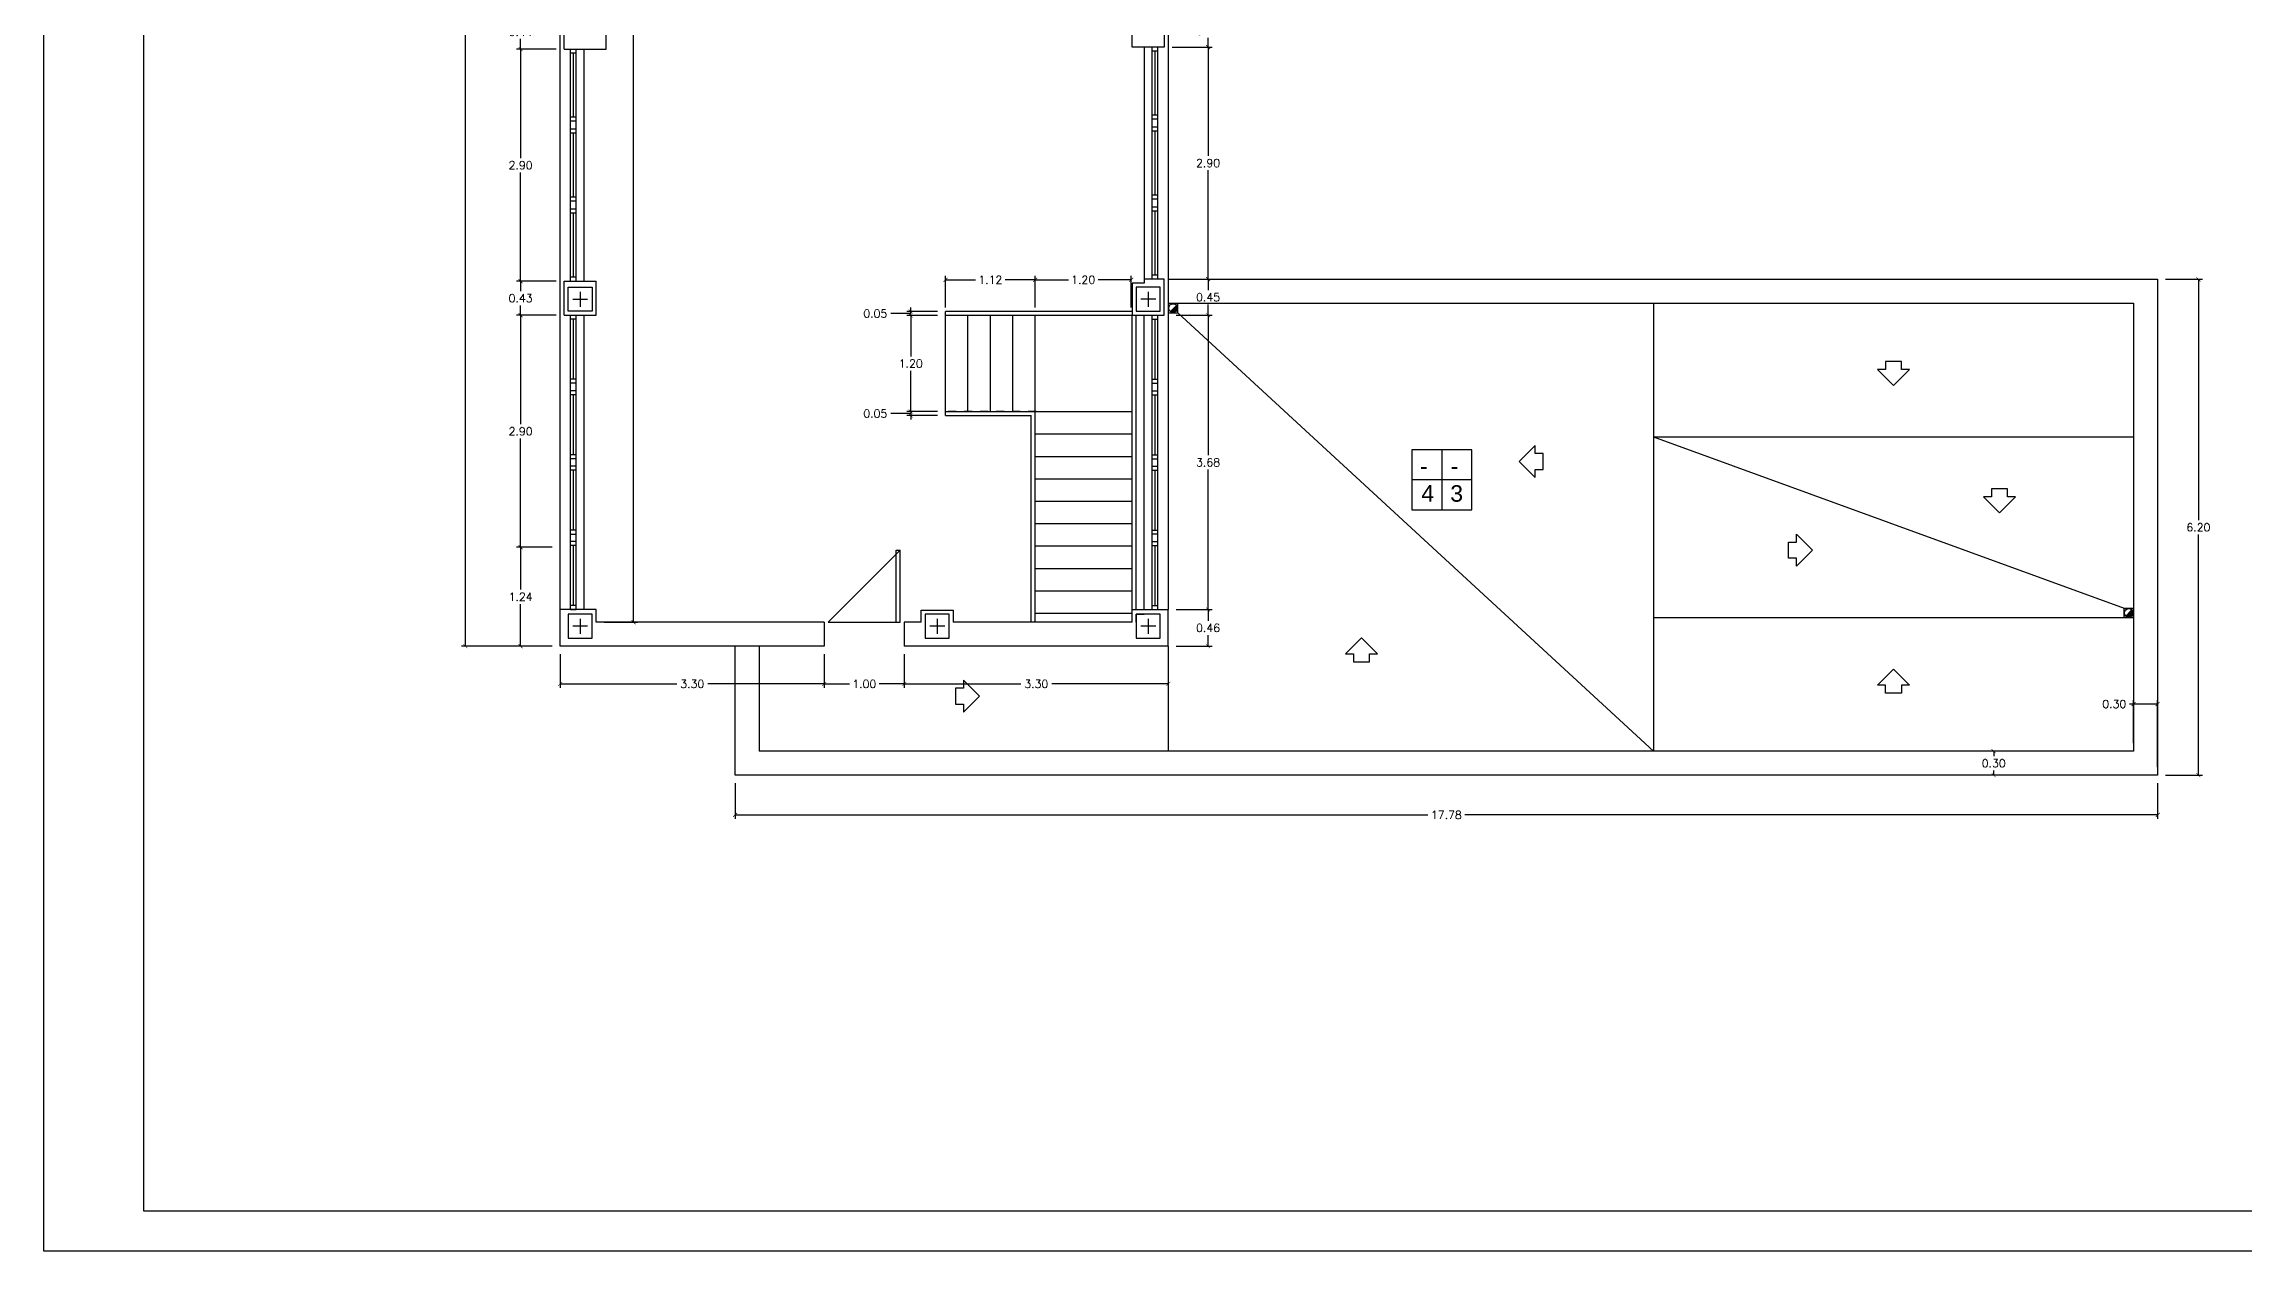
# Model space of a CAD drawing. Header units: millimetres. Extents: x 322 to 364, y 324.3 to 354.
# Drawn here: x 321.98 to 349.47, y 324.25 to 339.34 of the extents above; entities that cross this region are included whole.
import ezdxf

# ---------------------------------------------------------------- set-up
doc = ezdxf.new("R2010")
doc.units = ezdxf.units.MM
doc.header["$MEASUREMENT"] = 0
doc.linetypes.add('TRAZOS', pattern=[0.75, 0.5, -0.25])
for name, color, linetype in [('01', 9, 'Continuous'), ('015', 1, 'Continuous'), ('018', 3, 'Continuous'), ('06', 6, 'Continuous'), ('Albañilería', 4, 'Continuous'), ('COTAS', 7, 'Continuous'), ('LINEA', 3, 'Continuous'), ('MUROS', 2, 'Continuous'), ('PILARES', 2, 'Continuous'), ('PUERTAS', 3, 'Continuous'), ('TEXTOS', 7, 'Continuous'), ('VENTANAS', 9, 'Continuous')]:
    doc.layers.add(name, color=color, linetype=linetype)
doc.styles.get("Standard").update_dxf_attribs({"font": 'romans.shx'})
doc.styles.add('TITULOS', font='ARIAL.TTF')
doc.dimstyles.new('ANTONIO', dxfattribs={"dimscale": 0.05, "dimtxt": 2, "dimasz": 1, "dimexe": 1, "dimexo": 2, "dimgap": 0.8, "dimtad": 0, "dimtih": 1, "dimtoh": 1, "dimzin": 0, "dimdsep": 46, "dimtxsty": 'Standard', "dimblk": 'ARCHTICK', "dimcen": 0.5, "dimclrd": 1, "dimclre": 1, "dimclrt": 4, "dimadec": 0, "dimazin": 0, "dimtfac": 1, "dimtofl": 0, "dimtmove": 0, "dimatfit": 3, "dimldrblk": 'DOTSMALL', "dimfxl": 1, "dimtolj": 1, "dimtzin": 0, "dimarcsym": 0})

# ---------------------------------------------------------------- blocks, each defined once
blk = doc.blocks.new('A$C64186889')
at = {"layer": 'PILARES', "linetype": 'Continuous', "ltscale": 0.07}
for p, q in [((0.243, 0.15), (0.057, 0.15)), ((0.15, 0.243), (0.15, 0.057))]:
    blk.add_line(p, q, dxfattribs=at)
blk.add_lwpolyline([(0, 0), (0.3, 0), (0.3, 0.3), (0, 0.3)], close=True, dxfattribs=at)
blk = doc.blocks.new('A1H')
at = {"layer": '015'}
blk.add_lwpolyline([(-831, -10), (-831, 584), (10, 584), (10, -10)], close=True, dxfattribs=at)
at = {"layer": '06'}
blk.add_lwpolyline([(-806, 0), (-806, 574), (0, 574), (0, 0)], close=True, dxfattribs=at)
blk = doc.blocks.new('Albañil')
at = {"layer": 'Albañilería'}
for p, q in [((0, 0.25), (0, -0.25)), ((0.25, 0), (-0.25, 0))]:
    blk.add_line(p, q, dxfattribs=at)
blk.add_lwpolyline([(-0.25, -0.25), (0.25, -0.25), (0.25, 0.25), (-0.25, 0.25)], close=True, dxfattribs=at)
blk = doc.blocks.new('f')
blk.add_lwpolyline([(0.3, 0), (0.1, 0.2), (0.1, 0.1), (0, 0.1), (0, -0.1), (0.1, -0.1), (0.1, -0.2)], close=True)
blk = doc.blocks.new('_ArchTick')
at = {"color": 0, "const_width": 0.15}
blk.add_lwpolyline([(-0.5, -0.5), (0.5, 0.5)], dxfattribs=at)
blk = doc.blocks.new('*D159')
at = {"layer": 'COTAS', "color": 1, "linetype": 'Continuous'}
for p, q in [((332.815, 334.748), (332.815, 334.798)), ((332.645, 334.723), (332.565, 334.723)), ((332.815, 334.723), (332.645, 334.723)), ((333.15, 334.748), (332.765, 334.748)), ((333.15, 334.698), (332.765, 334.698)), ((332.815, 334.748), (332.815, 334.698)), ((332.815, 334.698), (332.815, 334.648))]:
    blk.add_line(p, q, dxfattribs=at)
at = {"layer": 'Defpoints', "color": 0, "linetype": 'Continuous'}
for p in [(332.815, 334.698), (333.25, 334.748), (333.25, 334.698)]:
    blk.add_point(p, dxfattribs=at)
at = {"layer": 'COTAS', "color": 1, "linetype": 'Continuous', "xscale": 0.05, "yscale": 0.05, "zscale": 0.05}
for p, rotation in [((332.815, 334.748), 270), ((332.815, 334.698), 90)]:
    blk.add_blockref('_ArchTick', p, dxfattribs=dict(at, rotation=rotation))
at = {"layer": 'COTAS', "color": 4, "linetype": 'Continuous', "insert": (332.372, 334.723), "char_height": 0.1, "attachment_point": 5}
blk.add_mtext('\\A1;0.05', dxfattribs=at)
blk = doc.blocks.new('_DotSmall')
at = {"layer": 'TEXTOS', "color": 0, "linetype": 'Continuous', "const_width": 0.5}
blk.add_lwpolyline([(-0.0625, 0, 1), (0.0625, 0, 1)], format="xyb", close=True, dxfattribs=at)
blk = doc.blocks.new('*D160')
at = {"layer": 'COTAS', "color": 1, "linetype": 'Continuous'}
for p, q in [((336.134, 332.273), (336.581, 332.273)), ((336.531, 332.273), (336.531, 332.133)), ((336.134, 331.814), (336.581, 331.814)), ((336.531, 331.814), (336.531, 331.953))]:
    blk.add_line(p, q, dxfattribs=at)
at = {"layer": 'Defpoints', "color": 0, "linetype": 'Continuous'}
for p in [(336.034, 332.273), (336.034, 331.814), (336.531, 331.814)]:
    blk.add_point(p, dxfattribs=at)
at = {"layer": 'COTAS', "color": 1, "linetype": 'Continuous', "xscale": 0.05, "yscale": 0.05, "zscale": 0.05}
for p, rotation in [((336.531, 332.273), 90), ((336.531, 331.814), 270)]:
    blk.add_blockref('_ArchTick', p, dxfattribs=dict(at, rotation=rotation))
at = {"layer": 'COTAS', "color": 4, "linetype": 'Continuous', "insert": (336.531, 332.043), "char_height": 0.1, "attachment_point": 5}
blk.add_mtext('\\A1;0.46', dxfattribs=at)
blk = doc.blocks.new('*D161')
at = {"layer": 'COTAS', "color": 1, "linetype": 'Continuous'}
for p, q in [((336.134, 335.951), (336.581, 335.951)), ((336.531, 335.951), (336.531, 334.202)), ((336.531, 332.273), (336.531, 334.022)), ((336.134, 332.273), (336.581, 332.273))]:
    blk.add_line(p, q, dxfattribs=at)
at = {"layer": 'Defpoints', "color": 0, "linetype": 'Continuous'}
for p in [(336.034, 335.951), (336.034, 332.273), (336.531, 332.273)]:
    blk.add_point(p, dxfattribs=at)
at = {"layer": 'COTAS', "color": 1, "linetype": 'Continuous', "xscale": 0.05, "yscale": 0.05, "zscale": 0.05}
for p, rotation in [((336.531, 335.951), 90), ((336.531, 332.273), 270)]:
    blk.add_blockref('_ArchTick', p, dxfattribs=dict(at, rotation=rotation))
at = {"layer": 'COTAS', "color": 4, "linetype": 'Continuous', "insert": (336.531, 334.112), "char_height": 0.1, "attachment_point": 5}
blk.add_mtext('\\A1;3.68', dxfattribs=at)
blk = doc.blocks.new('*D162')
at = {"layer": 'COTAS', "color": 1, "linetype": 'Continuous'}
for p, q in [((336.134, 336.404), (336.581, 336.404)), ((336.531, 336.404), (336.531, 336.267)), ((336.134, 335.951), (336.581, 335.951)), ((336.531, 335.951), (336.531, 336.087))]:
    blk.add_line(p, q, dxfattribs=at)
at = {"layer": 'Defpoints', "color": 0, "linetype": 'Continuous'}
for p in [(336.034, 336.404), (336.034, 335.951), (336.531, 335.951)]:
    blk.add_point(p, dxfattribs=at)
at = {"layer": 'COTAS', "color": 1, "linetype": 'Continuous', "xscale": 0.05, "yscale": 0.05, "zscale": 0.05}
for p, rotation in [((336.531, 336.404), 90), ((336.531, 335.951), 270)]:
    blk.add_blockref('_ArchTick', p, dxfattribs=dict(at, rotation=rotation))
at = {"layer": 'COTAS', "color": 4, "linetype": 'Continuous', "insert": (336.531, 336.177), "char_height": 0.1, "attachment_point": 5}
blk.add_mtext('\\A1;0.45', dxfattribs=at)
blk = doc.blocks.new('*D163')
at = {"layer": 'COTAS', "color": 1, "linetype": 'Continuous'}
for p, q in [((336.084, 339.304), (336.581, 339.304)), ((336.531, 339.304), (336.531, 337.944)), ((336.531, 336.404), (336.531, 337.764)), ((336.134, 336.404), (336.581, 336.404))]:
    blk.add_line(p, q, dxfattribs=at)
at = {"layer": 'Defpoints', "color": 0, "linetype": 'Continuous'}
for p in [(335.984, 339.304), (336.034, 336.404), (336.531, 336.404)]:
    blk.add_point(p, dxfattribs=at)
at = {"layer": 'COTAS', "color": 1, "linetype": 'Continuous', "xscale": 0.05, "yscale": 0.05, "zscale": 0.05}
for p, rotation in [((336.531, 339.304), 90), ((336.531, 336.404), 270)]:
    blk.add_blockref('_ArchTick', p, dxfattribs=dict(at, rotation=rotation))
at = {"layer": 'COTAS', "color": 4, "linetype": 'Continuous', "insert": (336.531, 337.854), "char_height": 0.1, "attachment_point": 5}
blk.add_mtext('\\A1;2.90', dxfattribs=at)
blk = doc.blocks.new('*D166')
at = {"layer": 'COTAS', "color": 1, "linetype": 'Continuous'}
for p, q in [((328.384, 336.377), (327.889, 336.377)), ((327.939, 336.377), (327.939, 336.254)), ((328.384, 335.951), (327.889, 335.951)), ((327.939, 335.951), (327.939, 336.074))]:
    blk.add_line(p, q, dxfattribs=at)
at = {"layer": 'Defpoints', "color": 0, "linetype": 'Continuous'}
for p in [(328.484, 336.377), (327.939, 335.951), (328.484, 335.951)]:
    blk.add_point(p, dxfattribs=at)
at = {"layer": 'COTAS', "color": 1, "linetype": 'Continuous', "xscale": 0.05, "yscale": 0.05, "zscale": 0.05}
for p, rotation in [((327.939, 336.377), 90), ((327.939, 335.951), 270)]:
    blk.add_blockref('_ArchTick', p, dxfattribs=dict(at, rotation=rotation))
at = {"layer": 'COTAS', "color": 4, "linetype": 'Continuous', "insert": (327.939, 336.164), "char_height": 0.1, "attachment_point": 5}
blk.add_mtext('\\A1;0.43', dxfattribs=at)
blk = doc.blocks.new('*D167')
at = {"layer": 'COTAS', "color": 1, "linetype": 'Continuous'}
for p, q in [((328.384, 339.714), (327.889, 339.714)), ((327.939, 339.714), (327.939, 339.586)), ((328.384, 339.278), (327.889, 339.278)), ((327.939, 339.278), (327.939, 339.406))]:
    blk.add_line(p, q, dxfattribs=at)
at = {"layer": 'Defpoints', "color": 0, "linetype": 'Continuous'}
for p in [(328.484, 339.714), (327.939, 339.278), (328.484, 339.278)]:
    blk.add_point(p, dxfattribs=at)
at = {"layer": 'COTAS', "color": 1, "linetype": 'Continuous', "xscale": 0.05, "yscale": 0.05, "zscale": 0.05}
for p, rotation in [((327.939, 339.714), 90), ((327.939, 339.278), 270)]:
    blk.add_blockref('_ArchTick', p, dxfattribs=dict(at, rotation=rotation))
at = {"layer": 'COTAS', "color": 4, "linetype": 'Continuous', "insert": (327.939, 339.496), "char_height": 0.1, "attachment_point": 5}
blk.add_mtext('\\A1;0.44', dxfattribs=at)
blk = doc.blocks.new('*D170')
at = {"layer": 'COTAS', "color": 1, "linetype": 'Continuous'}
for p, q in [((334.37, 336.048), (334.37, 336.445)), ((335.57, 336.048), (335.57, 336.445)), ((334.37, 336.395), (334.785, 336.395)), ((335.57, 336.395), (335.156, 336.395))]:
    blk.add_line(p, q, dxfattribs=at)
at = {"layer": 'Defpoints', "color": 0, "linetype": 'Continuous'}
for p in [(335.57, 336.395), (334.37, 335.948), (335.57, 335.948)]:
    blk.add_point(p, dxfattribs=at)
at = {"layer": 'COTAS', "color": 1, "linetype": 'Continuous', "xscale": 0.05, "yscale": 0.05, "zscale": 0.05, "rotation": 180}
blk.add_blockref('_ArchTick', (334.37, 336.395), dxfattribs=at)
at = {"layer": 'COTAS', "color": 1, "linetype": 'Continuous', "xscale": 0.05, "yscale": 0.05, "zscale": 0.05}
blk.add_blockref('_ArchTick', (335.57, 336.395), dxfattribs=at)
at = {"layer": 'COTAS', "color": 4, "linetype": 'Continuous', "insert": (334.97, 336.395), "char_height": 0.1, "attachment_point": 5}
blk.add_mtext('\\A1;1.20', dxfattribs=at)
blk = doc.blocks.new('*D171')
at = {"layer": 'COTAS', "color": 1, "linetype": 'Continuous', "lineweight": -2}
for p, q in [((333.25, 336.048), (333.25, 336.445)), ((334.37, 336.048), (334.37, 336.445)), ((333.25, 336.395), (333.625, 336.395)), ((334.37, 336.395), (333.996, 336.395))]:
    blk.add_line(p, q, dxfattribs=at)
at = {"layer": 'Defpoints', "color": 0, "linetype": 'Continuous'}
for p in [(334.37, 336.395), (333.25, 335.948), (334.37, 335.948)]:
    blk.add_point(p, dxfattribs=at)
at = {"layer": 'COTAS', "color": 1, "linetype": 'Continuous', "lineweight": -2, "xscale": 0.05, "yscale": 0.05, "zscale": 0.05, "rotation": 180}
blk.add_blockref('_ArchTick', (333.25, 336.395), dxfattribs=at)
at = {"layer": 'COTAS', "color": 1, "linetype": 'Continuous', "lineweight": -2, "xscale": 0.05, "yscale": 0.05, "zscale": 0.05}
blk.add_blockref('_ArchTick', (334.37, 336.395), dxfattribs=at)
at = {"layer": 'COTAS', "color": 4, "linetype": 'Continuous', "insert": (333.81, 336.395), "char_height": 0.1, "attachment_point": 5}
blk.add_mtext('\\A1;1.12', dxfattribs=at)
blk = doc.blocks.new('*D172')
at = {"layer": 'COTAS', "color": 1, "linetype": 'Continuous'}
for p, q in [((332.645, 335.973), (332.565, 335.973)), ((332.815, 335.973), (332.645, 335.973)), ((333.15, 335.998), (332.765, 335.998)), ((333.15, 335.948), (332.765, 335.948)), ((332.815, 335.998), (332.815, 336.048)), ((332.815, 335.948), (332.815, 335.998)), ((332.815, 335.948), (332.815, 335.898))]:
    blk.add_line(p, q, dxfattribs=at)
at = {"layer": 'Defpoints', "color": 0, "linetype": 'Continuous'}
for p in [(332.815, 335.998), (333.25, 335.998), (333.25, 335.948)]:
    blk.add_point(p, dxfattribs=at)
at = {"layer": 'COTAS', "color": 1, "linetype": 'Continuous', "xscale": 0.05, "yscale": 0.05, "zscale": 0.05}
for p, rotation in [((332.815, 335.998), 270), ((332.815, 335.948), 90)]:
    blk.add_blockref('_ArchTick', p, dxfattribs=dict(at, rotation=rotation))
at = {"layer": 'COTAS', "color": 4, "linetype": 'Continuous', "insert": (332.372, 335.973), "char_height": 0.1, "attachment_point": 5}
blk.add_mtext('\\A1;0.05', dxfattribs=at)
blk = doc.blocks.new('*D173')
at = {"layer": 'COTAS', "color": 1, "linetype": 'Continuous', "lineweight": -2}
for p, q in [((333.15, 335.948), (332.765, 335.948)), ((332.815, 335.948), (332.815, 335.438)), ((332.815, 334.748), (332.815, 335.258)), ((333.15, 334.748), (332.765, 334.748))]:
    blk.add_line(p, q, dxfattribs=at)
at = {"layer": 'Defpoints', "color": 0, "linetype": 'Continuous'}
for p in [(332.815, 335.948), (333.25, 335.948), (333.25, 334.748)]:
    blk.add_point(p, dxfattribs=at)
at = {"layer": 'COTAS', "color": 1, "linetype": 'Continuous', "lineweight": -2, "xscale": 0.05, "yscale": 0.05, "zscale": 0.05}
for p, rotation in [((332.815, 335.948), 90), ((332.815, 334.748), 270)]:
    blk.add_blockref('_ArchTick', p, dxfattribs=dict(at, rotation=rotation))
at = {"layer": 'COTAS', "color": 4, "linetype": 'Continuous', "insert": (332.815, 335.348), "char_height": 0.1, "attachment_point": 5}
blk.add_mtext('\\A1;1.20', dxfattribs=at)
blk = doc.blocks.new('*D175')
at = {"layer": 'COTAS', "color": 1, "linetype": 'Continuous', "lineweight": -2}
for p, q in [((329.034, 349.414), (329.401, 349.414)), ((329.351, 349.414), (329.351, 340.854)), ((329.351, 332.114), (329.351, 340.674)), ((328.984, 332.114), (329.401, 332.114))]:
    blk.add_line(p, q, dxfattribs=at)
at = {"layer": 'Defpoints', "color": 0, "linetype": 'Continuous'}
for p in [(328.934, 349.414), (328.884, 332.114), (329.351, 332.114)]:
    blk.add_point(p, dxfattribs=at)
at = {"layer": 'COTAS', "color": 1, "linetype": 'Continuous', "lineweight": -2, "xscale": 0.05, "yscale": 0.05, "zscale": 0.05}
for p, rotation in [((329.351, 349.414), 90), ((329.351, 332.114), 270)]:
    blk.add_blockref('_ArchTick', p, dxfattribs=dict(at, rotation=rotation))
at = {"layer": 'COTAS', "color": 4, "linetype": 'Continuous', "insert": (329.351, 340.764), "char_height": 0.1, "attachment_point": 5}
blk.add_mtext('\\A1;17.30', dxfattribs=at)
blk = doc.blocks.new('*D176')
at = {"layer": 'COTAS', "color": 1, "linetype": 'Continuous', "lineweight": -2}
for p, q in [((347.999, 330.501), (346.3, 330.501)), ((346.35, 330.501), (346.35, 330.441)), ((348.299, 330.201), (346.3, 330.201)), ((346.35, 330.201), (346.35, 330.261))]:
    blk.add_line(p, q, dxfattribs=at)
at = {"layer": 'Defpoints', "color": 0, "linetype": 'Continuous'}
for p in [(346.35, 330.501), (348.099, 330.501), (348.399, 330.201)]:
    blk.add_point(p, dxfattribs=at)
at = {"layer": 'COTAS', "color": 1, "linetype": 'Continuous', "lineweight": -2, "xscale": 0.05, "yscale": 0.05, "zscale": 0.05}
for p, rotation in [((346.35, 330.501), 90), ((346.35, 330.201), 270)]:
    blk.add_blockref('_ArchTick', p, dxfattribs=dict(at, rotation=rotation))
at = {"layer": 'COTAS', "color": 4, "linetype": 'Continuous', "insert": (346.35, 330.351), "char_height": 0.1, "attachment_point": 5}
blk.add_mtext('\\A1;0.30', dxfattribs=at)
blk = doc.blocks.new('*D177')
at = {"layer": 'COTAS', "color": 1, "linetype": 'Continuous', "lineweight": -2}
for p, q in [((348.099, 331.092), (348.049, 331.092)), ((348.099, 330.601), (348.099, 331.142)), ((348.399, 331.092), (348.099, 331.092)), ((348.399, 330.301), (348.399, 331.142))]:
    blk.add_line(p, q, dxfattribs=at)
at = {"layer": 'Defpoints', "color": 0, "linetype": 'Continuous'}
for p in [(348.099, 331.092), (348.099, 330.501), (348.399, 330.201)]:
    blk.add_point(p, dxfattribs=at)
at = {"layer": 'COTAS', "color": 1, "linetype": 'Continuous', "lineweight": -2, "xscale": 0.05, "yscale": 0.05, "zscale": 0.05, "rotation": 180}
blk.add_blockref('_ArchTick', (348.099, 331.092), dxfattribs=at)
at = {"layer": 'COTAS', "color": 1, "linetype": 'Continuous', "lineweight": -2, "xscale": 0.05, "yscale": 0.05, "zscale": 0.05}
blk.add_blockref('_ArchTick', (348.399, 331.092), dxfattribs=at)
at = {"layer": 'COTAS', "color": 4, "linetype": 'Continuous', "insert": (347.857, 331.092), "char_height": 0.1, "attachment_point": 5}
blk.add_mtext('\\A1;0.30', dxfattribs=at)
blk = doc.blocks.new('*D178')
at = {"layer": 'COTAS', "color": 1, "linetype": 'Continuous', "lineweight": -2}
for p, q in [((348.499, 336.401), (348.958, 336.401)), ((348.908, 336.401), (348.908, 333.391)), ((348.908, 330.201), (348.908, 333.211)), ((348.499, 330.201), (348.958, 330.201))]:
    blk.add_line(p, q, dxfattribs=at)
at = {"layer": 'Defpoints', "color": 0, "linetype": 'Continuous'}
for p in [(348.399, 336.401), (348.908, 336.401), (348.399, 330.201)]:
    blk.add_point(p, dxfattribs=at)
at = {"layer": 'COTAS', "color": 1, "linetype": 'Continuous', "lineweight": -2, "xscale": 0.05, "yscale": 0.05, "zscale": 0.05}
for p, rotation in [((348.908, 336.401), 90), ((348.908, 330.201), 270)]:
    blk.add_blockref('_ArchTick', p, dxfattribs=dict(at, rotation=rotation))
at = {"layer": 'COTAS', "color": 4, "linetype": 'Continuous', "insert": (348.908, 333.301), "char_height": 0.1, "attachment_point": 5}
blk.add_mtext('\\A1;6.20', dxfattribs=at)
blk = doc.blocks.new('*D179')
at = {"layer": 'COTAS', "color": 1, "linetype": 'Continuous', "lineweight": -2}
for p, q in [((330.62, 330.101), (330.62, 329.655)), ((348.399, 330.101), (348.399, 329.655)), ((330.62, 329.705), (339.277, 329.705)), ((348.399, 329.705), (339.742, 329.705))]:
    blk.add_line(p, q, dxfattribs=at)
at = {"layer": 'Defpoints', "color": 0, "linetype": 'Continuous'}
for p in [(330.62, 330.201), (348.399, 330.201), (348.399, 329.705)]:
    blk.add_point(p, dxfattribs=at)
at = {"layer": 'COTAS', "color": 1, "linetype": 'Continuous', "lineweight": -2, "xscale": 0.05, "yscale": 0.05, "zscale": 0.05, "rotation": 180}
blk.add_blockref('_ArchTick', (330.62, 329.705), dxfattribs=at)
at = {"layer": 'COTAS', "color": 1, "linetype": 'Continuous', "lineweight": -2, "xscale": 0.05, "yscale": 0.05, "zscale": 0.05}
blk.add_blockref('_ArchTick', (348.399, 329.705), dxfattribs=at)
at = {"layer": 'COTAS', "color": 4, "linetype": 'Continuous', "insert": (339.509, 329.705), "char_height": 0.1, "attachment_point": 5}
blk.add_mtext('\\A1;17.78', dxfattribs=at)
blk = doc.blocks.new('*D180')
at = {"layer": 'COTAS', "color": 1, "linetype": 'Continuous', "lineweight": -2}
for p, q in [((328.334, 349.714), (327.199, 349.714)), ((327.249, 349.714), (327.249, 340.854)), ((327.249, 331.814), (327.249, 340.674)), ((328.334, 331.814), (327.199, 331.814))]:
    blk.add_line(p, q, dxfattribs=at)
at = {"layer": 'Defpoints', "color": 0, "linetype": 'Continuous'}
for p in [(328.434, 349.714), (327.249, 331.814), (328.434, 331.814)]:
    blk.add_point(p, dxfattribs=at)
at = {"layer": 'COTAS', "color": 1, "linetype": 'Continuous', "lineweight": -2, "xscale": 0.05, "yscale": 0.05, "zscale": 0.05}
for p, rotation in [((327.249, 349.714), 90), ((327.249, 331.814), 270)]:
    blk.add_blockref('_ArchTick', p, dxfattribs=dict(at, rotation=rotation))
at = {"layer": 'COTAS', "color": 4, "linetype": 'Continuous', "insert": (327.249, 340.764), "char_height": 0.1, "attachment_point": 5}
blk.add_mtext('\\A1;17.90', dxfattribs=at)
blk = doc.blocks.new('*D189')
at = {"layer": 'COTAS', "color": 1, "linetype": 'Continuous', "lineweight": -2}
for p, q in [((336.084, 339.714), (336.581, 339.714)), ((336.531, 339.714), (336.531, 339.599)), ((336.084, 339.304), (336.581, 339.304)), ((336.531, 339.304), (336.531, 339.419))]:
    blk.add_line(p, q, dxfattribs=at)
at = {"layer": 'Defpoints', "color": 0, "linetype": 'Continuous'}
for p in [(335.984, 339.714), (336.531, 339.714), (335.984, 339.304)]:
    blk.add_point(p, dxfattribs=at)
at = {"layer": 'COTAS', "color": 1, "linetype": 'Continuous', "lineweight": -2, "xscale": 0.05, "yscale": 0.05, "zscale": 0.05}
for p, rotation in [((336.531, 339.714), 90), ((336.531, 339.304), 270)]:
    blk.add_blockref('_ArchTick', p, dxfattribs=dict(at, rotation=rotation))
at = {"layer": 'COTAS', "color": 4, "linetype": 'Continuous', "insert": (336.531, 339.509), "char_height": 0.1, "attachment_point": 5}
blk.add_mtext('\\A1;0.41', dxfattribs=at)
blk = doc.blocks.new('*D190')
at = {"layer": 'COTAS', "color": 1, "linetype": 'Continuous'}
for p, q in [((328.434, 331.714), (328.434, 331.293)), ((331.734, 331.714), (331.734, 331.293)), ((328.434, 331.343), (329.892, 331.343)), ((331.734, 331.343), (330.277, 331.343))]:
    blk.add_line(p, q, dxfattribs=at)
at = {"layer": 'Defpoints', "color": 0, "linetype": 'Continuous'}
for p in [(328.434, 331.814), (331.734, 331.814), (328.434, 331.343)]:
    blk.add_point(p, dxfattribs=at)
at = {"layer": 'COTAS', "color": 1, "linetype": 'Continuous', "xscale": 0.05, "yscale": 0.05, "zscale": 0.05, "rotation": 180}
blk.add_blockref('_ArchTick', (328.434, 331.343), dxfattribs=at)
at = {"layer": 'COTAS', "color": 1, "linetype": 'Continuous', "xscale": 0.05, "yscale": 0.05, "zscale": 0.05}
blk.add_blockref('_ArchTick', (331.734, 331.343), dxfattribs=at)
at = {"layer": 'COTAS', "color": 4, "linetype": 'Continuous', "insert": (330.084, 331.343), "char_height": 0.1, "attachment_point": 5}
blk.add_mtext('\\A1;3.30', dxfattribs=at)
blk = doc.blocks.new('*D191')
at = {"layer": 'COTAS', "color": 1, "linetype": 'Continuous'}
for p, q in [((331.734, 331.714), (331.734, 331.293)), ((332.734, 331.714), (332.734, 331.293)), ((331.734, 331.343), (332.049, 331.343)), ((332.734, 331.343), (332.42, 331.343))]:
    blk.add_line(p, q, dxfattribs=at)
at = {"layer": 'Defpoints', "color": 0, "linetype": 'Continuous'}
for p in [(331.734, 331.814), (332.734, 331.814), (331.734, 331.343)]:
    blk.add_point(p, dxfattribs=at)
at = {"layer": 'COTAS', "color": 1, "linetype": 'Continuous', "xscale": 0.05, "yscale": 0.05, "zscale": 0.05, "rotation": 180}
blk.add_blockref('_ArchTick', (331.734, 331.343), dxfattribs=at)
at = {"layer": 'COTAS', "color": 1, "linetype": 'Continuous', "xscale": 0.05, "yscale": 0.05, "zscale": 0.05}
blk.add_blockref('_ArchTick', (332.734, 331.343), dxfattribs=at)
at = {"layer": 'COTAS', "color": 4, "linetype": 'Continuous', "insert": (332.234, 331.343), "char_height": 0.1, "attachment_point": 5}
blk.add_mtext('\\A1;1.00', dxfattribs=at)
blk = doc.blocks.new('*D192')
at = {"layer": 'COTAS', "color": 1, "linetype": 'Continuous', "lineweight": -2}
for p, q in [((332.734, 331.714), (332.734, 331.293)), ((336.034, 331.714), (336.034, 331.293)), ((332.734, 331.343), (334.192, 331.343)), ((336.034, 331.343), (334.577, 331.343))]:
    blk.add_line(p, q, dxfattribs=at)
at = {"layer": 'Defpoints', "color": 0, "linetype": 'Continuous'}
for p in [(332.734, 331.814), (336.034, 331.814), (332.734, 331.343)]:
    blk.add_point(p, dxfattribs=at)
at = {"layer": 'COTAS', "color": 1, "linetype": 'Continuous', "lineweight": -2, "xscale": 0.05, "yscale": 0.05, "zscale": 0.05, "rotation": 180}
blk.add_blockref('_ArchTick', (332.734, 331.343), dxfattribs=at)
at = {"layer": 'COTAS', "color": 1, "linetype": 'Continuous', "lineweight": -2, "xscale": 0.05, "yscale": 0.05, "zscale": 0.05}
blk.add_blockref('_ArchTick', (336.034, 331.343), dxfattribs=at)
at = {"layer": 'COTAS', "color": 4, "linetype": 'Continuous', "insert": (334.384, 331.343), "char_height": 0.1, "attachment_point": 5}
blk.add_mtext('\\A1;3.30', dxfattribs=at)
blk = doc.blocks.new('*D193')
at = {"layer": 'COTAS', "color": 1, "linetype": 'Continuous'}
for p, q in [((328.334, 333.051), (327.889, 333.051)), ((327.939, 333.051), (327.939, 332.522)), ((327.939, 331.814), (327.939, 332.342)), ((328.334, 331.814), (327.889, 331.814))]:
    blk.add_line(p, q, dxfattribs=at)
at = {"layer": 'Defpoints', "color": 0, "linetype": 'Continuous'}
for p in [(328.434, 333.051), (327.939, 331.814), (328.434, 331.814)]:
    blk.add_point(p, dxfattribs=at)
at = {"layer": 'COTAS', "color": 1, "linetype": 'Continuous', "xscale": 0.05, "yscale": 0.05, "zscale": 0.05}
for p, rotation in [((327.939, 333.051), 90), ((327.939, 331.814), 270)]:
    blk.add_blockref('_ArchTick', p, dxfattribs=dict(at, rotation=rotation))
at = {"layer": 'COTAS', "color": 4, "linetype": 'Continuous', "insert": (327.939, 332.432), "char_height": 0.1, "attachment_point": 5}
blk.add_mtext('\\A1;1.24', dxfattribs=at)
blk = doc.blocks.new('*D194')
at = {"layer": 'COTAS', "color": 1, "linetype": 'Continuous'}
for p, q in [((328.384, 335.951), (327.889, 335.951)), ((327.939, 335.951), (327.939, 334.591)), ((327.939, 333.051), (327.939, 334.411)), ((328.334, 333.051), (327.889, 333.051))]:
    blk.add_line(p, q, dxfattribs=at)
at = {"layer": 'Defpoints', "color": 0, "linetype": 'Continuous'}
for p in [(328.484, 335.951), (327.939, 333.051), (328.434, 333.051)]:
    blk.add_point(p, dxfattribs=at)
at = {"layer": 'COTAS', "color": 1, "linetype": 'Continuous', "xscale": 0.05, "yscale": 0.05, "zscale": 0.05}
for p, rotation in [((327.939, 335.951), 90), ((327.939, 333.051), 270)]:
    blk.add_blockref('_ArchTick', p, dxfattribs=dict(at, rotation=rotation))
at = {"layer": 'COTAS', "color": 4, "linetype": 'Continuous', "insert": (327.939, 334.501), "char_height": 0.1, "attachment_point": 5}
blk.add_mtext('\\A1;2.90', dxfattribs=at)
blk = doc.blocks.new('*D195')
at = {"layer": 'COTAS', "color": 1, "linetype": 'Continuous'}
for p, q in [((328.384, 339.278), (327.889, 339.278)), ((327.939, 339.278), (327.939, 337.917)), ((327.939, 336.377), (327.939, 337.737)), ((328.384, 336.377), (327.889, 336.377))]:
    blk.add_line(p, q, dxfattribs=at)
at = {"layer": 'Defpoints', "color": 0, "linetype": 'Continuous'}
for p in [(328.484, 339.278), (327.939, 336.377), (328.484, 336.377)]:
    blk.add_point(p, dxfattribs=at)
at = {"layer": 'COTAS', "color": 1, "linetype": 'Continuous', "xscale": 0.05, "yscale": 0.05, "zscale": 0.05}
for p, rotation in [((327.939, 339.278), 90), ((327.939, 336.377), 270)]:
    blk.add_blockref('_ArchTick', p, dxfattribs=dict(at, rotation=rotation))
at = {"layer": 'COTAS', "color": 4, "linetype": 'Continuous', "insert": (327.939, 337.827), "char_height": 0.1, "attachment_point": 5}
blk.add_mtext('\\A1;2.90', dxfattribs=at)

msp = doc.modelspace()

# ---------------------------------------------------------------- hatches: boundary and pattern name
at = {"layer": 'Albañilería'}
for points in [[(336.149, 336.041, 0.198912), (336.133, 336.08), (336.055, 336.002, 0.668179)], [(348, 332.192, 0.668179), (348.094, 332.231, 0.198912), (348.078, 332.27)]]:
    msp.add_hatch(color=256, dxfattribs=at).paths.add_polyline_path(points)

# ---------------------------------------------------------------- linework, layer by layer
at = {"linetype": 'Continuous'}
for p, q in [((336.034, 336.401), (348.399, 336.401)), ((348.399, 336.401), (348.399, 330.201)), ((336.034, 336.101), (348.099, 336.101)), ((342.099, 336.101), (342.099, 330.501)), ((348.099, 336.101), (348.099, 330.501)), ((342.099, 334.431), (348.099, 334.431)), ((348.099, 332.171), (342.099, 332.171)), ((330.62, 330.201), (330.62, 331.814)), ((330.92, 331.814), (330.92, 330.501)), ((348.099, 330.501), (330.92, 330.501)), ((336.034, 330.201), (330.62, 330.201)), ((348.399, 330.201), (336.034, 330.201))]:
    msp.add_line(p, q, dxfattribs=at)
for p, q in [((342.099, 330.501), (336.154, 335.981)), ((336.034, 331.814), (336.034, 330.501))]:
    msp.add_line(p, q)
at = {"layer": '01', "linetype": 'Continuous', "ltscale": 0.07}
for p, q in [((328.564, 335.951), (328.634, 335.951)), ((328.564, 333.216), (328.634, 333.216)), ((335.904, 333.216), (335.834, 333.216)), ((328.564, 332.273), (328.634, 332.273))]:
    msp.add_line(p, q, dxfattribs=at)
at = {"layer": '018', "linetype": 'Continuous', "ltscale": 0.07}
for p, q in [((328.434, 332.273), (328.434, 349.254)), ((336.034, 349.254), (336.034, 336.404)), ((336.034, 336.401), (336.034, 332.273)), ((331.734, 331.814), (331.734, 331.814)), ((332.734, 331.814), (332.734, 331.814))]:
    msp.add_line(p, q, dxfattribs=at)
at = {"layer": 'Albañilería'}
for p, q in [((336.034, 335.981), (336.154, 335.981)), ((336.154, 335.981), (336.154, 336.101)), ((342.099, 334.431), (347.979, 332.291)), ((348, 332.192), (348.078, 332.27))]:
    msp.add_line(p, q, dxfattribs=at)
msp.add_lwpolyline([(347.979, 332.171), (347.979, 332.291), (348.099, 332.291)], dxfattribs=at)
for centre in [(336.094, 336.041), (348.039, 332.231)]:
    msp.add_circle(centre, 0.055, dxfattribs=at)
at = {"layer": 'LINEA', "linetype": 'Continuous', "ltscale": 0.07}
for p, q in [((328.734, 336.377), (328.734, 339.278)), ((335.734, 339.304), (335.734, 336.404)), ((328.734, 332.273), (328.734, 335.951)), ((335.734, 332.273), (335.734, 335.951))]:
    msp.add_line(p, q, dxfattribs=at)
at = {"layer": 'MUROS'}
for p, q in [((328.484, 339.278), (328.484, 339.714)), ((335.734, 336.404), (335.734, 336.351)), ((335.984, 335.951), (335.984, 336.404)), ((328.484, 335.951), (328.484, 336.377)), ((335.584, 336.351), (335.584, 335.951)), ((328.434, 331.814), (328.434, 332.273)), ((331.734, 332.114), (328.884, 332.114)), ((331.734, 332.114), (331.734, 331.814)), ((332.734, 332.114), (332.734, 331.814)), ((332.947, 332.114), (332.734, 332.114)), ((335.584, 332.114), (333.347, 332.114)), ((336.034, 331.814), (336.034, 332.273)), ((331.734, 331.814), (328.434, 331.814)), ((336.034, 331.814), (332.734, 331.814))]:
    msp.add_line(p, q, dxfattribs=at)
at = {"layer": 'MUROS', "linetype": 'Continuous', "ltscale": 0.07}
for p, q in [((335.584, 339.304), (335.584, 339.714)), ((335.984, 339.714), (335.984, 339.304)), ((328.484, 339.278), (328.884, 339.278)), ((335.984, 339.304), (335.584, 339.304)), ((335.984, 336.404), (335.734, 336.404)), ((328.484, 336.377), (328.884, 336.377)), ((328.884, 335.951), (328.884, 336.377)), ((335.734, 336.351), (335.584, 336.351)), ((328.484, 335.951), (328.884, 335.951)), ((335.584, 335.951), (335.984, 335.951)), ((328.884, 332.273), (328.434, 332.273)), ((328.884, 332.114), (328.884, 332.273))]:
    msp.add_line(p, q, dxfattribs=at)
for points in [[(328.884, 339.278), (329.009, 339.278), (329.009, 339.714), (328.884, 339.714)], [(332.947, 332.114), (332.947, 332.264), (333.347, 332.264), (333.347, 332.114)], [(335.584, 332.114), (335.584, 332.273), (336.034, 332.273)], [(335.634, 332.114), (335.634, 332.214), (335.734, 332.214)]]:
    msp.add_lwpolyline(points, dxfattribs=at)
at = {"layer": 'PUERTAS', "linetype": 'TRAZOS', "ltscale": 0.07}
for p, q in [((333.25, 334.698), (333.25, 335.998)), ((334.384, 334.748), (333.25, 334.748))]:
    msp.add_line(p, q, dxfattribs=at)
at = {"layer": 'PUERTAS'}
for p, q in [((335.584, 335.998), (333.25, 335.998)), ((335.584, 335.948), (333.25, 335.948)), ((333.25, 334.748), (333.25, 335.948)), ((333.53, 334.748), (333.53, 335.948)), ((333.81, 334.748), (333.81, 335.948)), ((334.09, 334.748), (334.09, 335.948)), ((334.37, 334.748), (334.37, 335.948)), ((335.584, 332.273), (335.584, 335.948)), ((335.634, 332.273), (335.634, 335.948)), ((333.25, 334.748), (334.37, 334.748)), ((333.25, 334.698), (334.32, 334.698)), ((334.32, 332.114), (334.32, 334.698)), ((334.37, 332.114), (334.37, 334.748)), ((334.37, 334.748), (335.57, 334.748)), ((334.37, 334.468), (335.57, 334.468)), ((334.37, 334.188), (335.57, 334.188)), ((334.37, 333.908), (335.57, 333.908)), ((334.37, 333.628), (335.57, 333.628)), ((334.37, 333.348), (335.57, 333.348)), ((334.37, 333.068), (335.57, 333.068)), ((334.37, 332.788), (335.57, 332.788)), ((334.37, 332.508), (335.57, 332.508)), ((334.37, 332.228), (335.57, 332.228))]:
    msp.add_line(p, q, dxfattribs=at)
at = {"layer": 'PUERTAS', "linetype": 'Continuous'}
for p, q in [((332.684, 333.014), (331.784, 332.114)), ((332.632, 333.014), (332.684, 333.014)), ((332.632, 332.114), (332.632, 333.014)), ((332.684, 332.114), (332.684, 333.014)), ((331.784, 332.114), (332.684, 332.114))]:
    msp.add_line(p, q, dxfattribs=at)
at = {"layer": 'VENTANAS', "linetype": 'Continuous', "ltscale": 0.07}
for p, q in [((328.564, 336.377), (328.564, 339.278)), ((328.634, 339.228), (328.564, 339.228)), ((328.599, 338.427), (328.599, 339.228)), ((328.634, 336.377), (328.634, 339.278)), ((335.834, 336.404), (335.834, 339.304)), ((335.904, 339.254), (335.834, 339.254)), ((335.869, 338.454), (335.869, 339.254)), ((335.904, 336.404), (335.904, 339.304)), ((328.634, 338.427), (328.564, 338.427)), ((328.634, 338.377), (328.564, 338.377)), ((335.904, 338.454), (335.834, 338.454)), ((335.904, 338.404), (335.834, 338.404)), ((328.634, 338.277), (328.564, 338.277)), ((328.634, 338.227), (328.564, 338.227)), ((328.599, 337.427), (328.599, 338.227)), ((335.904, 338.304), (335.834, 338.304)), ((335.904, 338.254), (335.834, 338.254)), ((335.869, 337.454), (335.869, 338.254)), ((328.634, 337.427), (328.564, 337.427)), ((328.634, 337.377), (328.564, 337.377)), ((328.634, 337.277), (328.564, 337.277)), ((335.904, 337.454), (335.834, 337.454)), ((335.904, 337.404), (335.834, 337.404)), ((335.904, 337.304), (335.834, 337.304)), ((335.904, 337.254), (335.834, 337.254)), ((335.869, 336.454), (335.869, 337.254)), ((328.634, 337.227), (328.564, 337.227)), ((328.599, 336.427), (328.599, 337.227)), ((328.634, 336.427), (328.564, 336.427)), ((335.904, 336.454), (335.834, 336.454)), ((328.564, 332.273), (328.564, 335.951)), ((328.634, 335.901), (328.564, 335.901)), ((328.599, 335.151), (328.599, 335.901)), ((328.634, 332.273), (328.634, 335.951)), ((335.834, 332.273), (335.834, 335.951)), ((335.834, 335.901), (335.904, 335.901)), ((335.869, 335.151), (335.869, 335.901)), ((335.904, 332.273), (335.904, 335.951)), ((328.634, 335.151), (328.564, 335.151)), ((328.634, 335.101), (328.564, 335.101)), ((335.834, 335.151), (335.904, 335.151)), ((335.834, 335.101), (335.904, 335.101)), ((328.634, 335.008), (328.564, 335.008)), ((328.634, 334.958), (328.564, 334.958)), ((328.599, 334.208), (328.599, 334.958)), ((335.834, 335.008), (335.904, 335.008)), ((335.834, 334.958), (335.904, 334.958)), ((335.869, 334.208), (335.869, 334.958)), ((328.634, 334.208), (328.564, 334.208)), ((335.834, 334.208), (335.904, 334.208)), ((328.634, 334.158), (328.564, 334.158)), ((328.634, 334.066), (328.564, 334.066)), ((328.634, 334.016), (328.564, 334.016)), ((328.599, 333.266), (328.599, 334.016)), ((335.834, 334.158), (335.904, 334.158)), ((335.834, 334.066), (335.904, 334.066)), ((335.834, 334.016), (335.904, 334.016)), ((335.869, 333.266), (335.869, 334.016)), ((328.634, 333.266), (328.564, 333.266)), ((328.634, 333.123), (328.564, 333.123)), ((335.834, 333.266), (335.904, 333.266)), ((335.834, 333.123), (335.904, 333.123)), ((328.634, 333.073), (328.564, 333.073)), ((328.599, 332.323), (328.599, 333.073)), ((335.834, 333.073), (335.904, 333.073)), ((335.869, 332.323), (335.869, 333.073)), ((328.634, 332.323), (328.564, 332.323)), ((335.834, 332.323), (335.904, 332.323))]:
    msp.add_line(p, q, dxfattribs=at)

# ---------------------------------------------------------------- block references
for p, rotation in [((345.099, 335.374), 270), ((340.717, 334.125), 180), ((346.424, 333.782), 270), ((338.449, 331.62), 90)]:
    msp.add_blockref('f', p, dxfattribs=dict(rotation=rotation))
at = {"xscale": -1}
for p, rotation in [((343.787, 333.016), 180), ((345.099, 331.228), 270)]:
    msp.add_blockref('f', p, dxfattribs=dict(at, rotation=rotation))
msp.add_blockref('f', (333.376, 331.191))
at = {"layer": 'Albañilería', "xscale": 1.5, "yscale": 1.5, "zscale": 1.5}
msp.add_blockref('Albañil', (339.454, 333.896), dxfattribs=at)
at = {"layer": 'PILARES', "linetype": 'Continuous', "ltscale": 0.07, "xscale": -1}
msp.add_blockref('A$C64186889', (328.834, 336.001), dxfattribs=at)
at = {"layer": 'PILARES', "linetype": 'Continuous', "ltscale": 0.07}
for p in [(335.634, 336.001), (328.534, 331.914), (332.997, 331.914), (335.634, 331.914)]:
    msp.add_blockref('A$C64186889', p, dxfattribs=at)
at = {"layer": 'TEXTOS', "linetype": 'Continuous', "ltscale": 0.07, "xscale": 0.04999999999995453, "yscale": 0.04999999999995453, "zscale": 0.05}
msp.add_blockref('A1H', (363.532, 324.754), dxfattribs=at)

# ---------------------------------------------------------------- texts
at = {"layer": 'Albañilería', "style": 'TITULOS'}
for s, p in [('-', (339.178, 333.962)), ('-', (339.562, 333.962)), ('4', (339.196, 333.622)), ('3', (339.558, 333.621))]:
    msp.add_text(s, height=0.206, dxfattribs=at).set_placement(p)

# ---------------------------------------------------------------- dimensions: what is measured, and where the dimension line sits
at = {"layer": 'COTAS', "linetype": 'Continuous', "ltscale": 0.07}
for base, p1, p2, picture, middle in [((327.249, 331.814), (328.434, 349.714), (328.434, 331.814), '*D180', (327.249, 340.764)), ((329.351, 332.114), (328.934, 349.414), (328.884, 332.114), '*D175', (329.351, 340.764)), ((336.531, 339.714), (335.984, 339.304), (335.984, 339.714), '*D189', (336.531, 339.509)), ((348.908, 336.401), (348.399, 330.201), (348.399, 336.401), '*D178', (348.908, 333.301)), ((332.815, 335.948), (333.25, 334.748), (333.25, 335.948), '*D173', (332.815, 335.348)), ((346.35, 330.501), (348.399, 330.201), (348.099, 330.501), '*D176', (346.35, 330.351))]:
    dim = msp.add_linear_dim(base=base, p1=p1, p2=p2, angle=90, dimstyle='ANTONIO', dxfattribs=at)
    dim.commit()
    dim.dimension.update_dxf_attribs({"geometry": picture, "text_midpoint": middle})
for base, p1, p2, picture, middle in [((327.939, 339.278), (328.484, 339.714), (328.484, 339.278), '*D167', (327.939, 339.496)), ((327.939, 336.377), (328.484, 339.278), (328.484, 336.377), '*D195', (327.939, 337.827)), ((336.531, 336.404), (335.984, 339.304), (336.034, 336.404), '*D163', (336.531, 337.854)), ((327.939, 335.951), (328.484, 336.377), (328.484, 335.951), '*D166', (327.939, 336.164)), ((336.531, 335.951), (336.034, 336.404), (336.034, 335.951), '*D162', (336.531, 336.177)), ((327.939, 333.051), (328.484, 335.951), (328.434, 333.051), '*D194', (327.939, 334.501)), ((332.815, 335.998), (333.25, 335.948), (333.25, 335.998), '*D172', (332.525, 335.973)), ((336.531, 332.273), (336.034, 335.951), (336.034, 332.273), '*D161', (336.531, 334.112)), ((332.815, 334.698), (333.25, 334.748), (333.25, 334.698), '*D159', (332.525, 334.723)), ((327.939, 331.814), (328.434, 333.051), (328.434, 331.814), '*D193', (327.939, 332.432)), ((336.531, 331.814), (336.034, 332.273), (336.034, 331.814), '*D160', (336.531, 332.043))]:
    dim = msp.add_linear_dim(base=base, p1=p1, p2=p2, angle=90, dimstyle='ANTONIO', override={"dimtmove": 1}, dxfattribs=at)
    dim.commit()
    dim.dimension.update_dxf_attribs({"geometry": picture, "text_midpoint": middle})
for base, p1, p2, picture, middle in [((334.37, 336.395), (333.25, 335.948), (334.37, 335.948), '*D171', (333.81, 336.395)), ((332.734, 331.343), (336.034, 331.814), (332.734, 331.814), '*D192', (334.384, 331.343)), ((348.099, 331.092), (348.399, 330.201), (348.099, 330.501), '*D177', (347.857, 331.092)), ((348.399, 329.705), (330.62, 330.201), (348.399, 330.201), '*D179', (339.509, 329.705))]:
    dim = msp.add_linear_dim(base=base, p1=p1, p2=p2, dimstyle='ANTONIO', dxfattribs=at)
    dim.commit()
    dim.dimension.update_dxf_attribs({"geometry": picture, "text_midpoint": middle})
for base, p1, p2, picture, middle in [((335.57, 336.395), (334.37, 335.948), (335.57, 335.948), '*D170', (334.97, 336.395)), ((328.434, 331.343), (331.734, 331.814), (328.434, 331.814), '*D190', (330.084, 331.343)), ((331.734, 331.343), (332.734, 331.814), (331.734, 331.814), '*D191', (332.234, 331.343))]:
    dim = msp.add_linear_dim(base=base, p1=p1, p2=p2, dimstyle='ANTONIO', override={"dimtmove": 1}, dxfattribs=at)
    dim.commit()
    dim.dimension.update_dxf_attribs({"geometry": picture, "text_midpoint": middle})

doc.saveas('drawing.dxf')
